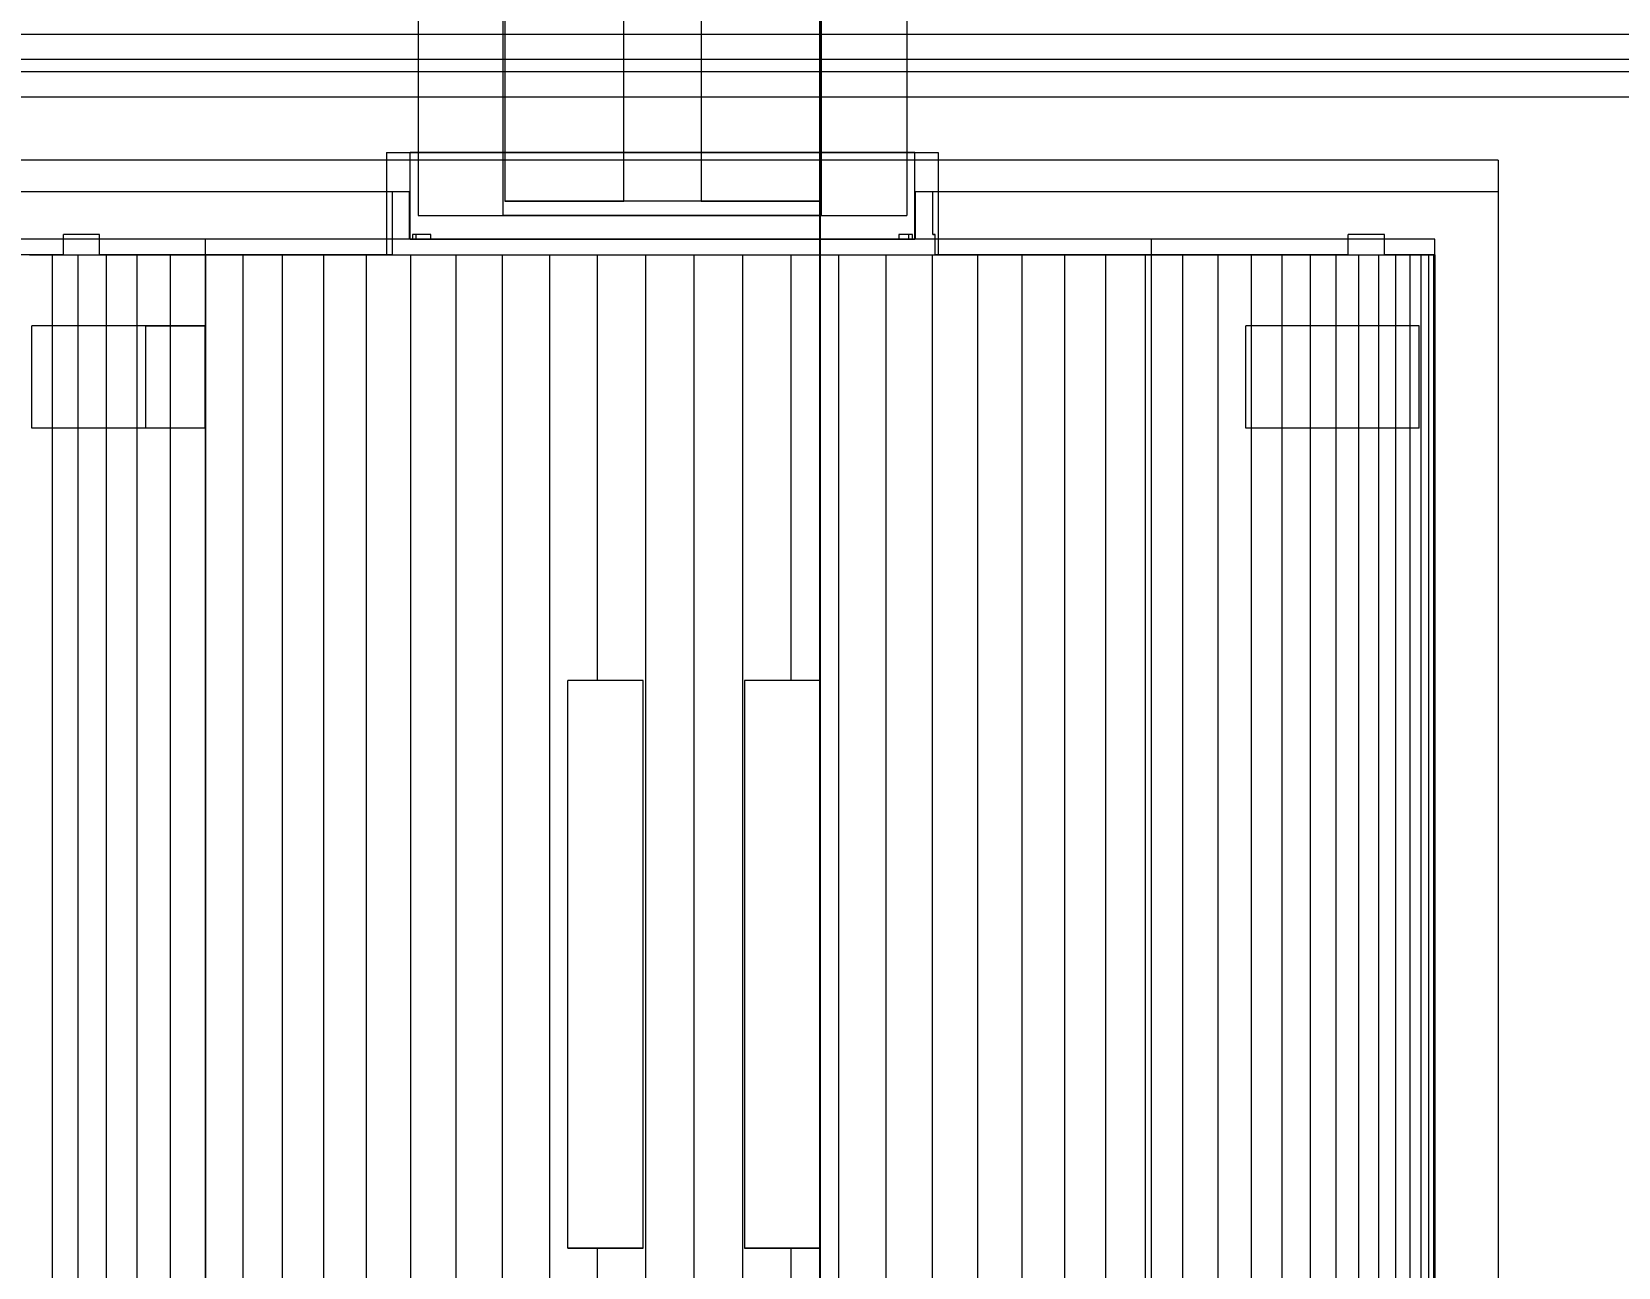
# Model space of a CAD drawing. Header units: millimetres. Extents: x -191664 to 191490, y -197311 to 10263.
# Drawn here: x 24928 to 25934, y -19272 to -18488 of the extents above; entities that cross this region are included whole.
import ezdxf

# ---------------------------------------------------------------- set-up
doc = ezdxf.new("R2010")
doc.units = ezdxf.units.MM
for name, color, linetype, lineweight in [('COTAS_INSTALACION_P', 30, 'Continuous', 0), ('COTAS_O', 1, 'Continuous', 0), ('superior_briquetadora', 7, 'Continuous', 0)]:
    doc.layers.add(name, color=color, linetype=linetype, lineweight=lineweight)
doc.dimstyles.new('PLANTA_100', dxfattribs={"dimtxt": 250, "dimasz": 150, "dimexe": 150, "dimexo": 80, "dimgap": 100, "dimtad": 1, "dimtih": 1, "dimtoh": 1, "dimdec": 1, "dimdsep": 46, "dimcen": 0.09, "dimclrd": 1, "dimclre": 1, "dimclrt": 1, "dimadec": 0, "dimazin": 0, "dimtfac": 1, "dimtdec": 4, "dimtofl": 0, "dimtmove": 0, "dimatfit": 3, "dimfxl": 1, "dimtolj": 1, "dimtzin": 0, "dimarcsym": 0})

# ---------------------------------------------------------------- blocks, each defined once
blk = doc.blocks.new('*D5')
at = {"layer": 'COTAS_INSTALACION_P', "color": 1, "lineweight": -2, "transparency": 16777216}
for p, q in [((-1000, -18080), (-1000, -25850)), ((60117.1, -18080), (60117.1, -25850)), ((-850, -25700), (59967.1, -25700))]:
    blk.add_line(p, q, dxfattribs=at)
at = {"layer": 'COTAS_INSTALACION_P', "color": 1, "transparency": 16777216}
for points in [[(-850, -25675), (-850, -25725), (-1000, -25700)], [(59967.1, -25675), (59967.1, -25725), (60117.1, -25700)]]:
    blk.add_solid(points, dxfattribs=at)
at = {"layer": 'Defpoints', "color": 0, "transparency": 16777216}
for p in [(-1000, -18000), (60117.1, -18000), (60117.1, -25700)]:
    blk.add_point(p, dxfattribs=at)
blk = doc.blocks.new('*D36')
at = {"layer": 'COTAS_O', "color": 1, "lineweight": -2, "transparency": 16777216}
for p, q in [((24708.2, -17510), (25578.2, -17510)), ((25428.2, -19330), (25428.2, -17660)), ((24708.2, -19480), (25578.2, -19480))]:
    blk.add_line(p, q, dxfattribs=at)
at = {"layer": 'COTAS_O', "color": 1, "transparency": 16777216}
for points in [[(25403.2, -17660), (25453.2, -17660), (25428.2, -17510)], [(25403.2, -19330), (25453.2, -19330), (25428.2, -19480)]]:
    blk.add_solid(points, dxfattribs=at)
at = {"layer": 'Defpoints', "color": 0, "transparency": 16777216}
for p in [(24628.2, -17510), (25428.2, -17510), (24628.2, -19480)]:
    blk.add_point(p, dxfattribs=at)

msp = doc.modelspace()

# ---------------------------------------------------------------- linework, layer by layer
at = {"layer": 'superior_briquetadora', "color": 9, "true_color": 0xb9c3c2}
for p, q in [((25228.19, -18396), (25228.19, -18596)), ((25428.19, -18396), (25428.19, -18596)), ((25303.69, -18596), (25303.69, -18416)), ((25352.69, -18416), (25352.69, -18596)), ((25227.19, -18605), (25227.19, -18453)), ((25429.19, -18605), (25429.19, -18453)), ((25173.19, -18465), (25173.19, -18605)), ((25483.19, -18465), (25483.19, -18605)), ((25228.19, -18596), (25229.97, -18596)), ((25230.11, -18596), (25228.19, -18596)), ((25229.97, -18596), (25235.25, -18596)), ((25235.8, -18596), (25230.11, -18596)), ((25235.25, -18596), (25243.84, -18596)), ((25245.04, -18596), (25235.8, -18596)), ((25243.84, -18596), (25255.44, -18596)), ((25257.48, -18596), (25245.04, -18596)), ((25255.44, -18596), (25269.63, -18596)), ((25272.63, -18596), (25257.48, -18596)), ((25269.63, -18596), (25285.9, -18596)), ((25289.92, -18596), (25272.63, -18596)), ((25285.9, -18596), (25303.69, -18596)), ((25308.68, -18596), (25289.92, -18596)), ((25352.69, -18596), (25303.69, -18596)), ((25328.19, -18596), (25308.68, -18596)), ((25347.7, -18596), (25328.19, -18596)), ((25366.45, -18596), (25347.7, -18596)), ((25352.69, -18596), (25370.47, -18596)), ((25383.74, -18596), (25366.45, -18596)), ((25370.47, -18596), (25386.74, -18596)), ((25398.9, -18596), (25383.74, -18596)), ((25386.74, -18596), (25400.93, -18596)), ((25411.33, -18596), (25398.9, -18596)), ((25400.93, -18596), (25412.53, -18596)), ((25420.57, -18596), (25411.33, -18596)), ((25412.53, -18596), (25421.12, -18596)), ((25426.27, -18596), (25420.57, -18596)), ((25421.12, -18596), (25426.41, -18596)), ((25428.19, -18596), (25426.27, -18596)), ((25426.41, -18596), (25428.19, -18596)), ((25173.19, -18605), (25174.41, -18605)), ((25174.41, -18605), (25178.06, -18605)), ((25178.06, -18605), (25184.07, -18605)), ((25184.07, -18605), (25192.36, -18605)), ((25192.36, -18605), (25202.79, -18605)), ((25202.79, -18605), (25215.2, -18605)), ((25215.2, -18605), (25229.39, -18605)), ((25229.13, -18605), (25227.19, -18605)), ((25234.87, -18605), (25229.13, -18605)), ((25229.39, -18605), (25245.13, -18605)), ((25244.21, -18605), (25234.87, -18605)), ((25256.77, -18605), (25244.21, -18605)), ((25245.13, -18605), (25262.19, -18605)), ((25272.07, -18605), (25256.77, -18605)), ((25262.19, -18605), (25280.29, -18605)), ((25289.54, -18605), (25272.07, -18605)), ((25280.29, -18605), (25299.14, -18605)), ((25308.48, -18605), (25289.54, -18605)), ((25299.14, -18605), (25318.45, -18605)), ((25328.19, -18605), (25308.48, -18605)), ((25318.45, -18605), (25337.92, -18605)), ((25347.89, -18605), (25328.19, -18605)), ((25337.92, -18605), (25357.23, -18605)), ((25366.84, -18605), (25347.89, -18605)), ((25357.23, -18605), (25376.08, -18605)), ((25384.3, -18605), (25366.84, -18605)), ((25376.08, -18605), (25394.18, -18605)), ((25399.6, -18605), (25384.3, -18605)), ((25394.18, -18605), (25411.24, -18605)), ((25412.17, -18605), (25399.6, -18605)), ((25411.24, -18605), (25426.99, -18605)), ((25421.5, -18605), (25412.17, -18605)), ((25427.25, -18605), (25421.5, -18605)), ((25426.99, -18605), (25441.18, -18605)), ((25429.19, -18605), (25427.25, -18605)), ((25441.18, -18605), (25453.58, -18605)), ((25453.58, -18605), (25464.01, -18605)), ((25464.01, -18605), (25472.3, -18605)), ((25472.3, -18605), (25478.32, -18605)), ((25478.32, -18605), (25481.96, -18605)), ((25481.96, -18605), (25483.19, -18605))]:
    msp.add_line(p, q, dxfattribs=at)
at = {"layer": 'superior_briquetadora', "color": 251, "true_color": 0x53616b}
for p, q in [((24778.19, -18490), (26678.19, -18490)), ((24778.19, -18506), (26678.19, -18506)), ((26678.19, -18514), (24778.19, -18514)), ((26678.19, -18530), (24778.19, -18530))]:
    msp.add_line(p, q, dxfattribs=at)
at = {"layer": 'superior_briquetadora', "color": 117, "true_color": 0x28865c}
for p, q in [((25153.19, -18565), (25154.29, -18565)), ((25153.19, -18565), (25153.19, -18630)), ((25154.29, -18565), (25157.57, -18565)), ((25157.57, -18565), (25163.01, -18565)), ((25163.01, -18565), (25170.52, -18565)), ((25168.19, -18620), (25168.19, -18565)), ((25169.35, -18565), (25168.19, -18565)), ((25172.84, -18565), (25169.35, -18565)), ((25170.52, -18565), (25180.01, -18565)), ((25178.58, -18565), (25172.84, -18565)), ((25186.51, -18565), (25178.58, -18565)), ((25180.01, -18565), (25191.37, -18565)), ((25196.51, -18565), (25186.51, -18565)), ((25191.37, -18565), (25204.44, -18565)), ((25208.42, -18565), (25196.51, -18565)), ((25204.44, -18565), (25219.08, -18565)), ((25222.09, -18565), (25208.42, -18565)), ((25219.08, -18565), (25235.08, -18565)), ((25237.3, -18565), (25222.09, -18565)), ((25235.08, -18565), (25252.26, -18565)), ((25253.83, -18565), (25237.3, -18565)), ((25252.26, -18565), (25270.39, -18565)), ((25271.45, -18565), (25253.83, -18565)), ((25270.39, -18565), (25289.25, -18565)), ((25289.9, -18565), (25271.45, -18565)), ((25289.25, -18565), (25308.59, -18565)), ((25308.9, -18565), (25289.9, -18565)), ((25308.59, -18565), (25328.19, -18565)), ((25328.19, -18565), (25308.9, -18565)), ((25328.19, -18565), (25347.78, -18565)), ((25347.47, -18565), (25328.19, -18565)), ((25366.48, -18565), (25347.47, -18565)), ((25347.78, -18565), (25367.13, -18565)), ((25384.92, -18565), (25366.48, -18565)), ((25367.13, -18565), (25385.99, -18565)), ((25402.54, -18565), (25384.92, -18565)), ((25385.99, -18565), (25404.12, -18565)), ((25419.08, -18565), (25402.54, -18565)), ((25404.12, -18565), (25421.29, -18565)), ((25434.29, -18565), (25419.08, -18565)), ((25421.29, -18565), (25437.3, -18565)), ((25447.95, -18565), (25434.29, -18565)), ((25437.3, -18565), (25451.93, -18565)), ((25459.86, -18565), (25447.95, -18565)), ((25451.93, -18565), (25465.01, -18565)), ((25469.86, -18565), (25459.86, -18565)), ((25465.01, -18565), (25476.36, -18565)), ((25477.79, -18565), (25469.86, -18565)), ((25476.36, -18565), (25485.86, -18565)), ((25483.54, -18565), (25477.79, -18565)), ((25487.02, -18565), (25483.54, -18565)), ((25485.86, -18565), (25493.37, -18565)), ((25488.19, -18565), (25487.02, -18565)), ((25488.19, -18620), (25488.19, -18565)), ((25493.37, -18565), (25498.8, -18565)), ((25498.8, -18565), (25502.09, -18565)), ((25502.09, -18565), (25503.19, -18565)), ((25503.19, -18565), (25503.19, -18630)), ((25858.19, -18570), (24878.19, -18570)), ((25858.19, -18570), (25858.19, -19480)), ((25156.72, -18590), (24838.19, -18590)), ((25167.8, -18590), (24838.19, -18590)), ((25157.85, -18590), (25156.72, -18590)), ((25156.72, -18590), (25156.72, -18630)), ((25159.13, -18590), (25157.85, -18590)), ((25160.57, -18590), (25159.13, -18590)), ((25162.15, -18590), (25160.57, -18590)), ((25163.88, -18590), (25162.15, -18590)), ((25165.77, -18590), (25163.88, -18590)), ((25167.8, -18590), (25165.77, -18590)), ((25167.8, -18620), (25167.8, -18590)), ((25490.61, -18590), (25488.58, -18590)), ((25488.58, -18590), (25488.58, -18620)), ((25858.19, -18590), (25488.58, -18590)), ((25492.49, -18590), (25490.61, -18590)), ((25494.22, -18590), (25492.49, -18590)), ((25495.81, -18590), (25494.22, -18590)), ((25497.24, -18590), (25495.81, -18590)), ((25498.52, -18590), (25497.24, -18590)), ((25499.65, -18590), (25498.52, -18590)), ((25858.19, -18590), (25499.65, -18590)), ((25499.65, -18617), (25499.65, -18590)), ((25858.19, -18590), (25858.19, -19450)), ((25167.8, -18620), (24879.4, -18620)), ((25038.19, -18620), (24898.19, -18620)), ((24948.19, -18630), (24948.19, -18617)), ((24971.19, -18617), (24948.19, -18617)), ((24971.19, -18630), (24971.19, -18617)), ((25038.19, -18620), (25038.19, -18675)), ((25638.19, -18620), (25038.19, -18620)), ((25176.49, -18620), (25167.8, -18620)), ((25168.21, -18620), (25168.19, -18620)), ((25168.19, -18620), (25169.35, -18620)), ((25168.3, -18620), (25168.21, -18620)), ((25168.44, -18620), (25168.3, -18620)), ((25168.64, -18620), (25168.44, -18620)), ((25168.89, -18620), (25168.64, -18620)), ((25169.2, -18620), (25168.89, -18620)), ((25169.57, -18620), (25169.2, -18620)), ((25169.35, -18620), (25172.84, -18620)), ((25169.85, -18617), (25169.57, -18617)), ((25169.57, -18617), (25169.57, -18620)), ((25181.19, -18617), (25169.57, -18617)), ((25181.19, -18620), (25169.57, -18620)), ((25170.16, -18617), (25169.85, -18617)), ((25170.49, -18617), (25170.16, -18617)), ((25170.84, -18617), (25170.49, -18617)), ((25171.22, -18617), (25170.84, -18617)), ((25171.63, -18617), (25171.22, -18617)), ((25172.06, -18617), (25171.63, -18617)), ((25172.06, -18620), (25172.06, -18617)), ((25181.19, -18617), (25172.06, -18617)), ((25177.52, -18620), (25172.06, -18620)), ((25172.06, -18620), (25181.19, -18620)), ((25172.84, -18620), (25178.58, -18620)), ((25187.02, -18620), (25176.49, -18620)), ((25185.25, -18620), (25177.52, -18620)), ((25178.58, -18620), (25186.51, -18620)), ((25181.19, -18620), (25181.19, -18617)), ((25195.13, -18620), (25185.25, -18620)), ((25186.51, -18620), (25196.51, -18620)), ((25199.28, -18620), (25187.02, -18620)), ((25207.01, -18620), (25195.13, -18620)), ((25196.51, -18620), (25208.42, -18620)), ((25213.1, -18620), (25199.28, -18620)), ((25220.71, -18620), (25207.01, -18620)), ((25208.42, -18620), (25222.09, -18620)), ((25228.33, -18620), (25213.1, -18620)), ((25236.04, -18620), (25220.71, -18620)), ((25222.09, -18620), (25237.3, -18620)), ((25244.77, -18620), (25228.33, -18620)), ((25252.74, -18620), (25236.04, -18620)), ((25237.3, -18620), (25253.83, -18620)), ((25262.23, -18620), (25244.77, -18620)), ((25270.59, -18620), (25252.74, -18620)), ((25253.83, -18620), (25271.45, -18620)), ((25280.49, -18620), (25262.23, -18620)), ((25289.3, -18620), (25270.59, -18620)), ((25271.45, -18620), (25289.9, -18620)), ((25299.34, -18620), (25280.49, -18620)), ((25308.6, -18620), (25289.3, -18620)), ((25289.9, -18620), (25308.9, -18620)), ((25318.53, -18620), (25299.34, -18620)), ((25328.19, -18620), (25308.6, -18620)), ((25308.9, -18620), (25328.19, -18620)), ((25337.84, -18620), (25318.53, -18620)), ((25347.78, -18620), (25328.19, -18620)), ((25328.19, -18620), (25347.47, -18620)), ((25357.04, -18620), (25337.84, -18620)), ((25347.47, -18620), (25366.48, -18620)), ((25367.07, -18620), (25347.78, -18620)), ((25375.88, -18620), (25357.04, -18620)), ((25366.48, -18620), (25384.92, -18620)), ((25385.78, -18620), (25367.07, -18620)), ((25394.14, -18620), (25375.88, -18620)), ((25384.92, -18620), (25402.54, -18620)), ((25403.63, -18620), (25385.78, -18620)), ((25411.6, -18620), (25394.14, -18620)), ((25402.54, -18620), (25419.08, -18620)), ((25420.34, -18620), (25403.63, -18620)), ((25428.04, -18620), (25411.6, -18620)), ((25419.08, -18620), (25434.29, -18620)), ((25435.66, -18620), (25420.34, -18620)), ((25443.27, -18620), (25428.04, -18620)), ((25434.29, -18620), (25447.95, -18620)), ((25449.36, -18620), (25435.66, -18620)), ((25457.09, -18620), (25443.27, -18620)), ((25447.95, -18620), (25459.86, -18620)), ((25461.24, -18620), (25449.36, -18620)), ((25469.35, -18620), (25457.09, -18620)), ((25459.86, -18620), (25469.86, -18620)), ((25471.12, -18620), (25461.24, -18620)), ((25479.89, -18620), (25469.35, -18620)), ((25469.86, -18620), (25477.79, -18620)), ((25478.85, -18620), (25471.12, -18620)), ((25477.79, -18620), (25483.54, -18620)), ((25486.8, -18617), (25478.19, -18617)), ((25478.19, -18617), (25478.19, -18620)), ((25484.31, -18617), (25478.19, -18617)), ((25478.19, -18620), (25484.31, -18620)), ((25486.8, -18620), (25478.19, -18620)), ((25484.31, -18620), (25478.85, -18620)), ((25488.58, -18620), (25479.89, -18620)), ((25483.54, -18620), (25487.02, -18620)), ((25484.74, -18617), (25484.31, -18617)), ((25484.31, -18617), (25484.31, -18620)), ((25485.15, -18617), (25484.74, -18617)), ((25485.53, -18617), (25485.15, -18617)), ((25485.89, -18617), (25485.53, -18617)), ((25486.22, -18617), (25485.89, -18617)), ((25486.52, -18617), (25486.22, -18617)), ((25486.8, -18617), (25486.52, -18617)), ((25486.8, -18620), (25486.8, -18617)), ((25487.17, -18620), (25486.8, -18620)), ((25487.02, -18620), (25488.19, -18620)), ((25487.48, -18620), (25487.17, -18620)), ((25487.73, -18620), (25487.48, -18620)), ((25487.93, -18620), (25487.73, -18620)), ((25488.07, -18620), (25487.93, -18620)), ((25488.16, -18620), (25488.07, -18620)), ((25488.19, -18620), (25488.16, -18620)), ((25818.19, -18620), (25488.58, -18620)), ((25501.19, -18617), (25499.65, -18617)), ((25499.65, -18617), (25499.9, -18617)), ((25499.9, -18617), (25500.13, -18617)), ((25500.13, -18617), (25500.36, -18617)), ((25500.36, -18617), (25500.58, -18617)), ((25500.58, -18617), (25500.79, -18617)), ((25500.79, -18617), (25500.99, -18617)), ((25500.99, -18617), (25501.19, -18617)), ((25501.19, -18630), (25501.19, -18617)), ((25818.19, -18620), (25638.19, -18620)), ((25638.19, -18620), (25638.19, -19425)), ((25763.19, -18630), (25763.19, -18617)), ((25786.19, -18617), (25763.19, -18617)), ((25786.19, -18630), (25786.19, -18617)), ((25818.19, -19425), (25818.19, -18620)), ((24948.19, -18630), (24878.19, -18630)), ((24926.66, -18630), (24941.15, -18630)), ((24941.15, -18630), (24957.4, -18630)), ((24941.15, -18630), (24941.15, -19405)), ((24948.19, -18630), (24971.19, -18630)), ((24957.4, -18630), (24975.31, -18630)), ((24957.4, -18630), (24957.4, -19405)), ((25156.72, -18630), (24971.19, -18630)), ((24975.31, -18630), (24994.82, -18630)), ((24975.31, -18630), (24975.31, -19405)), ((24994.82, -18630), (25015.85, -18630)), ((24994.82, -18630), (24994.82, -19405)), ((25015.85, -18630), (25038.29, -18630)), ((25015.85, -18630), (25015.85, -19405)), ((25038.29, -18630), (25062.07, -18630)), ((25038.29, -18630), (25038.29, -19405)), ((25062.07, -18630), (25087.07, -18630)), ((25062.07, -18630), (25062.07, -19405)), ((25087.07, -18630), (25113.19, -18630)), ((25087.07, -18630), (25087.07, -19405)), ((25113.19, -18630), (25140.31, -18630)), ((25113.19, -18630), (25113.19, -19405)), ((25140.31, -18630), (25168.33, -18630)), ((25140.31, -18630), (25140.31, -19405)), ((25153.19, -18630), (25154.29, -18630)), ((25153.26, -18630), (25153.19, -18630)), ((25153.48, -18630), (25153.26, -18630)), ((25153.84, -18630), (25153.48, -18630)), ((25154.34, -18630), (25153.84, -18630)), ((25154.29, -18630), (25157.57, -18630)), ((25154.99, -18630), (25154.34, -18630)), ((25155.79, -18630), (25154.99, -18630)), ((25156.72, -18630), (25155.79, -18630)), ((25157.57, -18630), (25163.01, -18630)), ((25163.01, -18630), (25170.52, -18630)), ((25168.33, -18630), (25197.11, -18630)), ((25168.33, -18630), (25168.33, -19405)), ((25170.52, -18630), (25180.01, -18630)), ((25180.01, -18630), (25191.37, -18630)), ((25191.37, -18630), (25204.44, -18630)), ((25197.11, -18630), (25226.54, -18630)), ((25197.11, -18630), (25197.11, -19405)), ((25204.44, -18630), (25219.08, -18630)), ((25219.08, -18630), (25235.08, -18630)), ((25226.54, -18630), (25256.49, -18630)), ((25226.54, -18630), (25226.54, -19405)), ((25235.08, -18630), (25252.26, -18630)), ((25252.26, -18630), (25270.39, -18630)), ((25256.49, -18630), (25286.84, -18630)), ((25256.49, -18630), (25256.49, -19405)), ((25270.39, -18630), (25289.25, -18630)), ((25286.84, -18630), (25286.84, -18900)), ((25286.84, -18630), (25317.45, -18630)), ((25289.25, -18630), (25308.59, -18630)), ((25308.59, -18630), (25328.19, -18630)), ((25317.45, -18630), (25317.45, -19405)), ((25317.45, -18630), (25348.19, -18630)), ((25328.19, -18630), (25347.78, -18630)), ((25347.78, -18630), (25367.13, -18630)), ((25348.19, -18630), (25378.93, -18630)), ((25348.19, -18630), (25348.19, -19405)), ((25367.13, -18630), (25385.99, -18630)), ((25378.93, -18630), (25409.53, -18630)), ((25378.93, -18630), (25378.93, -19405)), ((25385.99, -18630), (25404.12, -18630)), ((25404.12, -18630), (25421.29, -18630)), ((25409.53, -18630), (25409.53, -18900)), ((25409.53, -18630), (25439.88, -18630)), ((25421.29, -18630), (25437.3, -18630)), ((25437.3, -18630), (25451.93, -18630)), ((25439.88, -18630), (25439.88, -19405)), ((25439.88, -18630), (25469.83, -18630)), ((25451.93, -18630), (25465.01, -18630)), ((25465.01, -18630), (25476.36, -18630)), ((25469.83, -18630), (25499.26, -18630)), ((25469.83, -18630), (25469.83, -19405)), ((25476.36, -18630), (25485.86, -18630)), ((25485.86, -18630), (25493.37, -18630)), ((25493.37, -18630), (25498.8, -18630)), ((25498.8, -18630), (25502.09, -18630)), ((25499.26, -18630), (25528.05, -18630)), ((25499.26, -18630), (25499.26, -19405)), ((25763.19, -18630), (25501.19, -18630)), ((25501.72, -18630), (25501.19, -18630)), ((25502.17, -18630), (25501.72, -18630)), ((25502.09, -18630), (25503.19, -18630)), ((25502.53, -18630), (25502.17, -18630)), ((25502.82, -18630), (25502.53, -18630)), ((25503.02, -18630), (25502.82, -18630)), ((25503.15, -18630), (25503.02, -18630)), ((25503.19, -18630), (25503.15, -18630)), ((25528.05, -18630), (25556.06, -18630)), ((25528.05, -18630), (25528.05, -19405)), ((25556.06, -18630), (25583.19, -18630)), ((25556.06, -18630), (25556.06, -19405)), ((25583.19, -18630), (25609.3, -18630)), ((25583.19, -18630), (25583.19, -19405)), ((25609.3, -18630), (25634.3, -18630)), ((25609.3, -18630), (25609.3, -19405)), ((25634.3, -18630), (25658.08, -18630)), ((25634.3, -18630), (25634.3, -19405)), ((25658.08, -18630), (25680.53, -18630)), ((25658.08, -18630), (25658.08, -19405)), ((25680.53, -18630), (25701.55, -18630)), ((25680.53, -18630), (25680.53, -19405)), ((25701.55, -18630), (25721.06, -18630)), ((25701.55, -18630), (25701.55, -19405)), ((25721.06, -18630), (25738.98, -18630)), ((25721.06, -18630), (25721.06, -19405)), ((25738.98, -18630), (25755.22, -18630)), ((25738.98, -18630), (25738.98, -19405)), ((25755.22, -18630), (25769.72, -18630)), ((25755.22, -18630), (25755.22, -19405)), ((25763.19, -18630), (25786.19, -18630)), ((25769.72, -18630), (25782.41, -18630)), ((25769.72, -18630), (25769.72, -19405)), ((25782.41, -18630), (25793.24, -18630)), ((25782.41, -18630), (25782.41, -19405)), ((25818.19, -18630), (25786.19, -18630)), ((25793.24, -18630), (25802.17, -18630)), ((25793.24, -18630), (25793.24, -19405)), ((25802.17, -18630), (25809.16, -18630)), ((25802.17, -18630), (25802.17, -19405)), ((25809.16, -18630), (25814.17, -18630)), ((25809.16, -18630), (25809.16, -19405)), ((25814.17, -18630), (25817.18, -18630)), ((25814.17, -18630), (25814.17, -19405)), ((25817.18, -18630), (25818.19, -18630)), ((25817.18, -18630), (25817.18, -19405)), ((25818.19, -18630), (25818.19, -19405)), ((24928.19, -18740), (24928.19, -18675)), ((25038.19, -18675), (24928.19, -18675)), ((25000.61, -18675), (24928.19, -18675)), ((25000.61, -18675), (25038.19, -18675)), ((25000.61, -18740), (25000.61, -18675)), ((25038.19, -18740), (25038.19, -18675)), ((25698.19, -18740), (25698.19, -18675)), ((25808.19, -18675), (25698.19, -18675)), ((25808.19, -18740), (25808.19, -18675)), ((25038.19, -18740), (24928.19, -18740)), ((25000.61, -18740), (24928.19, -18740)), ((25038.19, -18740), (25000.61, -18740)), ((25038.19, -18740), (25038.19, -19320)), ((25808.19, -18740), (25698.19, -18740)), ((25268.19, -19260), (25268.19, -18900)), ((25286.84, -18900), (25268.19, -18900)), ((25316.03, -18900), (25268.19, -18900)), ((25316.03, -18900), (25286.84, -18900)), ((25316.03, -19260), (25316.03, -18900)), ((25380.35, -18900), (25380.35, -19260)), ((25409.53, -18900), (25380.35, -18900)), ((25428.19, -18900), (25380.35, -18900)), ((25428.19, -18900), (25409.53, -18900)), ((25428.19, -19260), (25428.19, -18900)), ((25268.19, -19260), (25286.84, -19260)), ((25316.03, -19260), (25268.19, -19260)), ((25286.84, -19260), (25286.84, -19405)), ((25286.84, -19260), (25316.03, -19260)), ((25380.35, -19260), (25409.53, -19260)), ((25428.19, -19260), (25380.35, -19260)), ((25409.53, -19260), (25409.53, -19405)), ((25409.53, -19260), (25428.19, -19260))]:
    msp.add_line(p, q, dxfattribs=at)

# ---------------------------------------------------------------- dimensions: what is measured, and where the dimension line sits
at = {"layer": 'COTAS_INSTALACION_P'}
dim = msp.add_aligned_dim(p1=(-1000, -18000), p2=(60117.12, -18000), distance=-7700, text='<> P', dimstyle='PLANTA_100', dxfattribs=at)
dim.commit()
dim.dimension.update_dxf_attribs({"geometry": '*D5', "text_midpoint": (29558.56, -25700)})
at = {"layer": 'COTAS_O'}
dim = msp.add_aligned_dim(p1=(24628.19, -19480), p2=(24628.19, -17510), distance=-800, text='<> O', dimstyle='PLANTA_100', dxfattribs=at)
dim.commit()
dim.dimension.update_dxf_attribs({"geometry": '*D36', "text_midpoint": (25428.19, -18495)})

doc.saveas('drawing.dxf')
